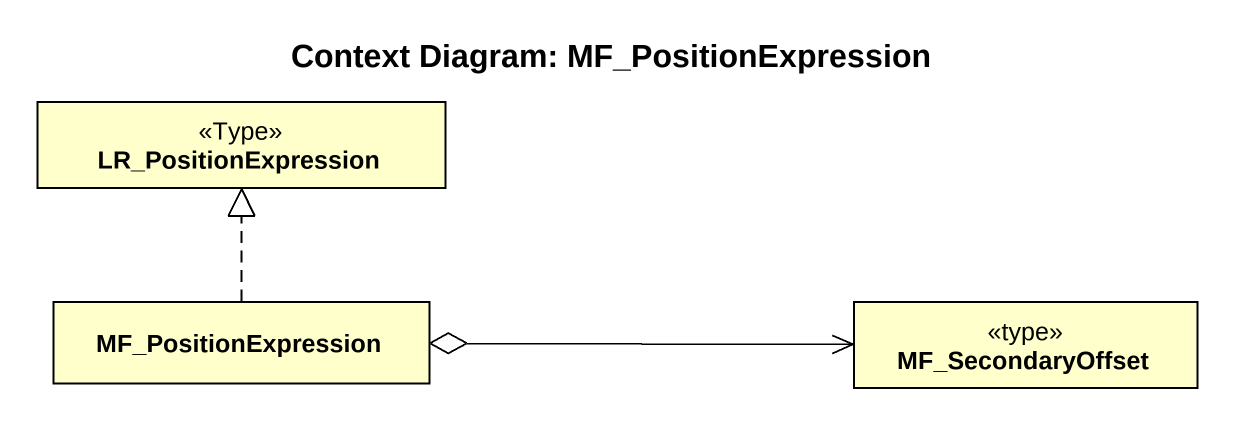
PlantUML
@startuml
title Context Diagram: MF_PositionExpression
hide circle
hide empty members
class LR_PositionExpression <<Type>>
class MF_PositionExpression
class MF_SecondaryOffset <<type>>
MF_PositionExpression .up.|> LR_PositionExpression
MF_PositionExpression o-right-> MF_SecondaryOffset
@enduml
